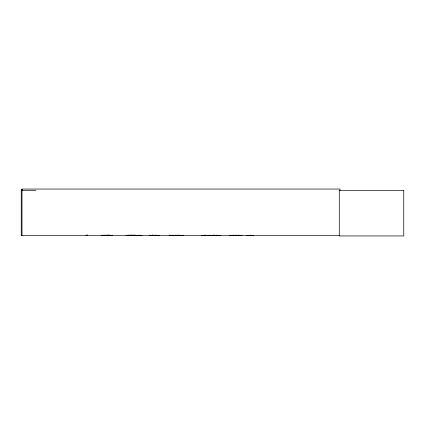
<?xml version="1.0" encoding="UTF-8"?>
<svg xmlns="http://www.w3.org/2000/svg" width="425" height="425" viewBox="0 0 425 425"><rect width="100%" height="100%" fill="white"/><g stroke="black" fill="none" stroke-linecap="round" stroke-linejoin="round"><path stroke-width="0.64" d="M216.649 235.551L216.654 235.19M141.817 235.567L126.018 235.519M174.053 235.508L174.08 235.19M169.336 235.567L183.159 235.508M149.255 235.567L159.131 235.519M229.744 235.519L241.867 235.471M235.397 235.508L235.434 235.19M126.257 235.519L126.299 235.222M133.7 235.519L133.742 235.222M134.369 235.519L134.417 235.222M22.578 189.529L21.25 189.529L21.25 235.567L339.352 235.567M21.25 190.384L35.828 190.384M101.718 235.269L110.229 235.269M128.366 235.269L136.877 235.269M101.703 235.392L110.245 235.381M128.35 235.392L136.893 235.381M101.708 235.54L112.365 235.551M220.474 235.551L209.817 235.551L209.817 235.19M133.158 235.519L133.227 235.094M132.919 235.519L132.871 235.222M112.11 235.519L112.067 235.222M153.276 235.508L153.244 235.19M149.797 235.519L149.781 235.222M340.016 190.384L340.016 189.051L21.999 189.051L21.999 235.567M253.736 235.19L253.736 235.567L246.898 235.551L246.898 235.19M250.437 235.094L250.437 235.567M250.197 235.094L250.197 235.567M241.867 235.19L241.867 235.567M239.519 235.19L239.519 235.567M238.568 235.094L238.568 235.567M238.335 235.094L238.335 235.567M236.422 235.094L236.422 235.567M236.231 235.094L236.231 235.567M235.036 235.19L235.036 235.567M234.037 235.19L234.037 235.567M233.245 235.094L233.245 235.567M233.054 235.094L233.054 235.567M229.952 235.19L229.952 235.567M220.224 235.19L220.224 235.567M217.244 235.094L217.244 235.567M217.063 235.094L217.063 235.567M215.725 235.19L215.725 235.567M215.082 235.19L215.082 235.567M213.743 235.094L213.743 235.567M213.562 235.094L213.562 235.567M213.122 235.094L213.111 235.567M210.582 235.19L210.582 235.567M208.383 235.19L208.377 235.567L201.546 235.551L201.546 235.19M205.078 235.094L205.089 235.567M204.839 235.094L204.85 235.567M183.133 235.19L183.133 235.567M180.301 235.19L180.301 235.567M179.817 235.094L179.817 235.567M179.6 235.094L179.6 235.567M178.861 235.19L178.861 235.567M177.613 235.094L177.613 235.567M177.395 235.094L177.395 235.567M176.912 235.19L176.912 235.567M175.626 235.094L175.626 235.567M175.419 235.094L175.445 235.567M172.964 235.094L172.943 235.567M172.762 235.094L172.762 235.567M170.855 235.19L170.855 235.567M170.186 235.19L170.186 235.567M169.777 235.094L169.756 235.567M169.522 235.19L169.522 235.567M158.939 235.19L158.939 235.567M156.087 235.19L156.087 235.567M155.768 235.094L155.768 235.567M155.571 235.094L155.571 235.567M155.162 235.19L155.162 235.567M152.83 235.094L152.83 235.567M152.745 235.094L152.745 235.567M152.633 235.094L152.633 235.567M152.527 235.094L152.527 235.567M149.765 235.19L149.765 235.567M149.467 235.19L149.467 235.567M141.966 235.19L141.966 235.567M139.203 235.094L139.203 235.567M138.98 235.094L138.98 235.567M135.644 235.19L135.644 235.567M134.996 235.19L134.996 235.567M134.895 235.094L134.874 235.567M134.465 235.19L134.465 235.567M133.79 235.19L133.79 235.567M133.153 235.094L133.184 235.567M132.828 235.19L132.828 235.567M131.617 234.998L131.617 235.567M131.442 234.998L131.442 235.567M130.289 234.998L130.289 235.567M128.515 235.19L128.515 235.567M128.185 235.094L128.185 235.567L128.111 235.094M126.347 235.19L126.347 235.567M112.025 235.19L112.025 235.567M109.847 235.094L109.847 235.567M109.74 235.094L109.74 235.567M108.912 235.19L108.912 235.567M108.657 234.998L108.657 235.567M107.993 234.998L107.993 235.567M107.504 234.998L107.504 235.567M105.942 235.19L105.942 235.567M105.113 235.094L105.113 235.567M105.007 235.094L105.007 235.567M102.829 235.19L102.829 235.567M87.561 234.998L87.561 235.567M87.38 234.998L87.38 235.567M86.891 234.998L86.891 235.567M86.052 234.998L86.052 235.567M403.75 190.384L339.267 190.384L339.267 235.949L403.75 235.949L403.75 190.384M213.361 235.567L213.361 235.094L213.35 235.567"/></g></svg>
